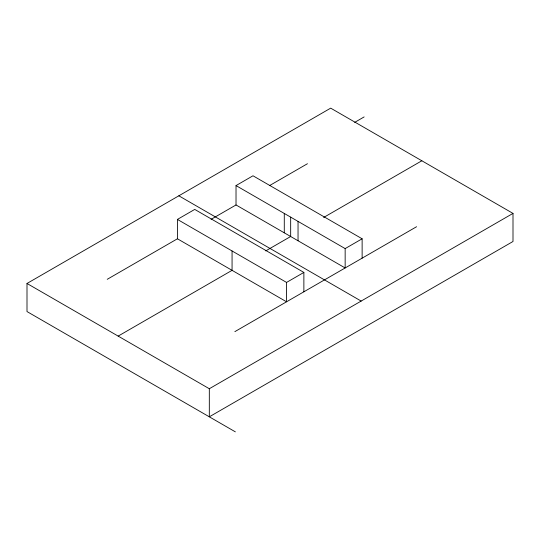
<?xml version="1.0" encoding="UTF-8"?>
<svg xmlns="http://www.w3.org/2000/svg" width="540" height="540" viewBox="0 0 540 540"><rect width="100%" height="100%" fill="white"/><g stroke="black" fill="none" stroke-linecap="round" stroke-linejoin="round"><path stroke-width="0.81" d="M235.359 431.858L27 311.56L27 283.473L330.683 108.142L513 213.401L513 241.488L209.318 416.819L209.318 388.733L513 213.401M177.424 219.416L286.558 282.427L286.558 301.799L177.424 238.788L177.424 219.416L194.738 209.419L303.872 272.43L303.872 291.796M236.021 185.585L345.154 248.596L345.154 267.962L236.021 204.957L236.021 185.585L252.997 175.784L362.131 238.788L362.131 258.161M354.686 122.378L364.136 116.917M107.231 279.315L177.424 238.788M211.086 219.348L236.021 204.957M269.696 185.51L307.456 163.715M118.159 336.103L232.065 270.338L232.065 250.965M265.734 250.898L290.668 236.507L290.668 217.134M323.649 217.465L421.841 160.772M286.558 282.427L303.872 272.43M345.154 248.596L362.131 238.788M234.86 331.641L416.59 226.719M178.841 195.811L361.159 301.07M27 283.473L209.318 388.733M298.04 221.393L298.04 240.766M284.283 213.449L284.283 232.821"/></g></svg>
